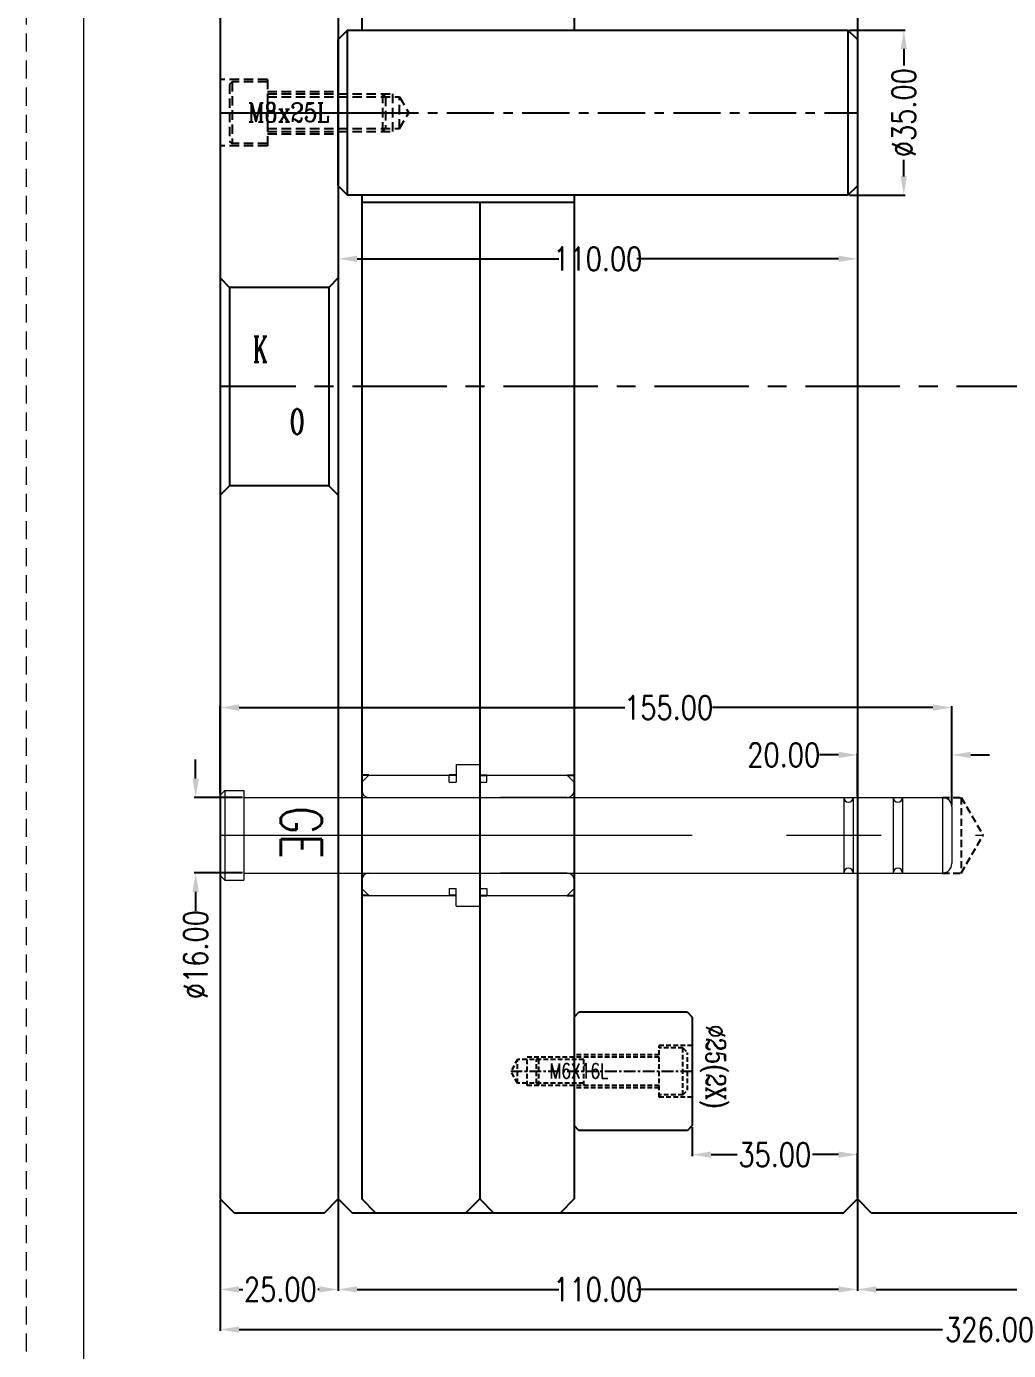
# Model space of a CAD drawing. Header units: millimetres. Extents: x 27300 to 28436, y -21252 to -20448.
# Drawn here: x 27299.7 to 27507.7, y -20873 to -20592.7 of the extents above; entities that cross this region are included whole.
import ezdxf

# ---------------------------------------------------------------- set-up
doc = ezdxf.new("R2010")
doc.units = ezdxf.units.MM
doc.header["$LTSCALE"] = 8
for name, pattern in [('CENTER', [2, 1.25, -0.25, 0.25, -0.25]), ('CENTER2', [1.125, 0.75, -0.125, 0.125, -0.125]), ('DASHED', [0.75, 0.5, -0.25]), ('HIDDEN', [0.375, 0.25, -0.125]), ('HIDDEN2', [0.1875, 0.125, -0.0625])]:
    doc.linetypes.add(name, pattern=pattern)
doc.layers.get('DEFPOINTS').update_dxf_attribs({"color": 6})
for name, color, linetype in [('A', 7, 'Continuous'), ('GE', 214, 'Continuous'), ('Layer3', 3, 'Continuous'), ('SCREW', 52, 'HIDDEN'), ('SP', 3, 'Continuous')]:
    doc.layers.add(name, color=color, linetype=linetype)
doc.layers.add('dim', color=3, linetype='Continuous', lineweight=15)
doc.layers.add('MBOM-ASSIS-LAYER', color=71, linetype='Continuous', lineweight=9)
doc.styles.add('ROMANC', font='RomanC.ttf', dxfattribs={"width": 0.8, "height": 7})
doc.styles.add('ROMANS', font='ROMANS.shx', dxfattribs={"height": 5, "bigfont": 'chineset.shx'})
doc.styles.get("Standard").update_dxf_attribs({"font": 'txt.shx', "width": 0.8, "bigfont": 'chineset.shx'})
doc.styles.add('txt', font='txt.shx', dxfattribs={"width": 0.75, "height": 3.2})
doc.dimstyles.new('ISO-25', dxfattribs={"dimtxt": 5, "dimasz": 4, "dimexe": 0.3, "dimexo": 0.3, "dimtad": 0, "dimzin": 1, "dimdsep": 46, "dimtxsty": 'Standard', "dimcen": 0, "dimclrd": 3, "dimclre": 3, "dimclrt": 3, "dimazin": 0, "dimtfac": 1, "dimtofl": 0, "dimtmove": 0, "dimatfit": 0, "dimfxl": 0, "dimarcsym": 0})

# ---------------------------------------------------------------- blocks, each defined once
blk = doc.blocks.new('*D26346')
at = {"layer": 'DEFPOINTS', "color": 0}
for p in [(27475.71, -20840.93), (27585.71, -20840.93), (27585.71, -20860.11)]:
    blk.add_point(p, dxfattribs=at)
at = {"layer": 'dim', "color": 3, "lineweight": -2}
for p, q in [((27475.71, -20841.23), (27475.71, -20860.41)), ((27585.71, -20841.23), (27585.71, -20860.41)), ((27479.71, -20860.11), (27522.42, -20860.11)), ((27581.71, -20860.11), (27539, -20860.11))]:
    blk.add_line(p, q, dxfattribs=at)
at = {"layer": 'dim', "color": 3}
for points in [[(27479.71, -20859.44), (27479.71, -20860.78), (27475.71, -20860.11)], [(27581.71, -20860.78), (27581.71, -20859.44), (27585.71, -20860.11)]]:
    blk.add_solid(points, dxfattribs=at)
at = {"layer": 'dim', "color": 3, "insert": (27530.71, -20860.11), "char_height": 5, "attachment_point": 5}
blk.add_mtext('110.00', dxfattribs=at)
blk = doc.blocks.new('*D26347')
at = {"layer": 'DEFPOINTS', "color": 0}
for p in [(27365.71, -20840.93), (27475.71, -20840.93), (27475.71, -20860.11)]:
    blk.add_point(p, dxfattribs=at)
at = {"layer": 'dim', "color": 3, "lineweight": -2}
for p, q in [((27365.71, -20841.23), (27365.71, -20860.41)), ((27475.71, -20841.23), (27475.71, -20860.41)), ((27369.71, -20860.11), (27412.42, -20860.11)), ((27471.71, -20860.11), (27429, -20860.11))]:
    blk.add_line(p, q, dxfattribs=at)
at = {"layer": 'dim', "color": 3}
for points in [[(27369.71, -20859.44), (27369.71, -20860.78), (27365.71, -20860.11)], [(27471.71, -20860.78), (27471.71, -20859.44), (27475.71, -20860.11)]]:
    blk.add_solid(points, dxfattribs=at)
at = {"layer": 'dim', "color": 3, "insert": (27420.71, -20860.11), "char_height": 5, "attachment_point": 5}
blk.add_mtext('110.00', dxfattribs=at)
blk = doc.blocks.new('*D26348')
at = {"layer": 'DEFPOINTS', "color": 0}
for p in [(27340.71, -20840.93), (27365.71, -20840.93), (27365.71, -20860.11)]:
    blk.add_point(p, dxfattribs=at)
at = {"layer": 'dim', "color": 3, "lineweight": -2}
for p, q in [((27340.71, -20841.23), (27340.71, -20860.41)), ((27365.71, -20841.23), (27365.71, -20860.41)), ((27344.71, -20860.11), (27345.49, -20860.11)), ((27361.71, -20860.11), (27361.4, -20860.11))]:
    blk.add_line(p, q, dxfattribs=at)
at = {"layer": 'dim', "color": 3}
for points in [[(27344.71, -20859.44), (27344.71, -20860.78), (27340.71, -20860.11)], [(27361.71, -20860.78), (27361.71, -20859.44), (27365.71, -20860.11)]]:
    blk.add_solid(points, dxfattribs=at)
at = {"layer": 'dim', "color": 3, "insert": (27353.45, -20860.11), "char_height": 5, "attachment_point": 5}
blk.add_mtext('25.00', dxfattribs=at)
blk = doc.blocks.new('*D26349')
at = {"layer": 'DEFPOINTS', "color": 0}
for p in [(27340.71, -20840.93), (27666.71, -20840.93), (27666.71, -20868.6)]:
    blk.add_point(p, dxfattribs=at)
at = {"layer": 'dim', "color": 3, "lineweight": -2}
for p, q in [((27340.71, -20841.23), (27340.71, -20868.9)), ((27666.71, -20841.23), (27666.71, -20868.9)), ((27344.71, -20868.6), (27493.75, -20868.6)), ((27662.71, -20868.6), (27513.67, -20868.6))]:
    blk.add_line(p, q, dxfattribs=at)
at = {"layer": 'dim', "color": 3}
for points in [[(27344.71, -20867.94), (27344.71, -20869.27), (27340.71, -20868.6)], [(27662.71, -20869.27), (27662.71, -20867.94), (27666.71, -20868.6)]]:
    blk.add_solid(points, dxfattribs=at)
at = {"layer": 'dim', "color": 3, "insert": (27503.71, -20868.6), "char_height": 5, "attachment_point": 5}
blk.add_mtext('326.00', dxfattribs=at)
blk = doc.blocks.new('*D26604')
at = {"layer": 'DEFPOINTS', "color": 0}
for p in [(27495.71, -20736.91), (27340.71, -20755.43), (27495.71, -20757.93)]:
    blk.add_point(p, dxfattribs=at)
at = {"layer": 'dim', "color": 3, "lineweight": -2}
for p, q in [((27340.71, -20755.13), (27340.71, -20736.61)), ((27344.71, -20736.91), (27426.42, -20736.91)), ((27491.71, -20736.91), (27445, -20736.91)), ((27495.71, -20757.63), (27495.71, -20736.61))]:
    blk.add_line(p, q, dxfattribs=at)
at = {"layer": 'dim', "color": 3}
for points in [[(27344.71, -20736.24), (27344.71, -20737.57), (27340.71, -20736.91)], [(27491.71, -20737.57), (27491.71, -20736.24), (27495.71, -20736.91)]]:
    blk.add_solid(points, dxfattribs=at)
at = {"layer": 'dim', "color": 3, "insert": (27435.71, -20736.91), "char_height": 5, "attachment_point": 5}
blk.add_mtext('155.00', dxfattribs=at)
blk = doc.blocks.new('*D26605')
at = {"layer": 'DEFPOINTS', "color": 0}
for p in [(27345.71, -20755.93), (27335.51, -20771.93), (27345.71, -20771.93)]:
    blk.add_point(p, dxfattribs=at)
at = {"layer": 'dim', "color": 3, "lineweight": -2}
for p, q in [((27335.51, -20751.93), (27335.51, -20747.93)), ((27345.41, -20755.93), (27335.21, -20755.93)), ((27345.41, -20771.93), (27335.21, -20771.93)), ((27335.51, -20775.93), (27335.51, -20779.93))]:
    blk.add_line(p, q, dxfattribs=at)
at = {"layer": 'dim', "color": 3}
for points in [[(27334.85, -20751.93), (27336.18, -20751.93), (27335.51, -20755.93)], [(27336.18, -20775.93), (27334.85, -20775.93), (27335.51, -20771.93)]]:
    blk.add_solid(points, dxfattribs=at)
at = {"layer": 'dim', "color": 3, "insert": (27335.51, -20789.22), "char_height": 5, "attachment_point": 5, "rotation": 90}
blk.add_mtext('%%c16.00', dxfattribs=at)
blk = doc.blocks.new('*D26606')
at = {"layer": 'DEFPOINTS', "color": 0}
for p in [(27475.71, -20746.93), (27475.71, -20755.93), (27495.71, -20757.93)]:
    blk.add_point(p, dxfattribs=at)
at = {"layer": 'dim', "color": 3, "lineweight": -2}
for p, q in [((27471.71, -20746.93), (27467.71, -20746.93)), ((27475.71, -20755.63), (27475.71, -20746.63)), ((27495.71, -20757.63), (27495.71, -20746.63)), ((27499.71, -20746.93), (27503.71, -20746.93))]:
    blk.add_line(p, q, dxfattribs=at)
at = {"layer": 'dim', "color": 3}
for points in [[(27471.71, -20747.6), (27471.71, -20746.26), (27475.71, -20746.93)], [(27499.71, -20746.26), (27499.71, -20747.6), (27495.71, -20746.93)]]:
    blk.add_solid(points, dxfattribs=at)
at = {"layer": 'dim', "color": 3, "insert": (27460.09, -20746.93), "char_height": 5, "attachment_point": 5}
blk.add_mtext('20.00', dxfattribs=at)
blk = doc.blocks.new('*D26946')
at = {"layer": 'DEFPOINTS', "color": 0}
for p in [(27440.71, -20825.43), (27475.71, -20831.57), (27475.71, -20840.93)]:
    blk.add_point(p, dxfattribs=at)
at = {"layer": 'dim', "color": 3, "lineweight": -2}
for p, q in [((27440.71, -20825.73), (27440.71, -20831.87)), ((27444.71, -20831.57), (27450.25, -20831.57)), ((27471.71, -20831.57), (27466.17, -20831.57)), ((27475.71, -20840.63), (27475.71, -20831.27))]:
    blk.add_line(p, q, dxfattribs=at)
at = {"layer": 'dim', "color": 3}
for points in [[(27444.71, -20830.9), (27444.71, -20832.23), (27440.71, -20831.57)], [(27471.71, -20832.23), (27471.71, -20830.9), (27475.71, -20831.57)]]:
    blk.add_solid(points, dxfattribs=at)
at = {"layer": 'dim', "color": 3, "insert": (27458.21, -20831.57), "char_height": 5, "attachment_point": 5}
blk.add_mtext('35.00', dxfattribs=at)
blk = doc.blocks.new('20100617.142056')
at = {"layer": 'MBOM-ASSIS-LAYER', "linetype": 'DASHED'}
blk.add_line((-1189, 0), (-1189, 841), dxfattribs=at)
at = {"layer": 'MBOM-ASSIS-LAYER'}
blk.add_line((-1176.3, 12.7), (-1176.3, 828.3), dxfattribs=at)
blk = doc.blocks.new('*D27047')
at = {"layer": 'DEFPOINTS', "color": 0}
for p in [(27473.71, -20593.43), (27485.54, -20593.43), (27473.71, -20628.43)]:
    blk.add_point(p, dxfattribs=at)
at = {"layer": 'dim', "color": 3, "lineweight": -2}
for p, q in [((27474.01, -20593.43), (27485.84, -20593.43)), ((27485.54, -20597.43), (27485.54, -20600.97)), ((27485.54, -20624.43), (27485.54, -20620.89)), ((27474.01, -20628.43), (27485.84, -20628.43))]:
    blk.add_line(p, q, dxfattribs=at)
at = {"layer": 'dim', "color": 3}
for points in [[(27486.2, -20597.43), (27484.87, -20597.43), (27485.54, -20593.43)], [(27484.87, -20624.43), (27486.2, -20624.43), (27485.54, -20628.43)]]:
    blk.add_solid(points, dxfattribs=at)
at = {"layer": 'dim', "color": 3, "insert": (27485.54, -20610.93), "char_height": 5, "attachment_point": 5, "rotation": 90}
blk.add_mtext('%%c35.00', dxfattribs=at)
blk = doc.blocks.new('*D27048')
at = {"layer": 'DEFPOINTS', "color": 0}
for p in [(27365.71, -20626.43), (27475.71, -20626.43), (27475.71, -20641.88)]:
    blk.add_point(p, dxfattribs=at)
at = {"layer": 'dim', "color": 3, "lineweight": -2}
for p, q in [((27365.71, -20626.73), (27365.71, -20642.18)), ((27475.71, -20626.73), (27475.71, -20642.18)), ((27369.71, -20641.88), (27412.42, -20641.88)), ((27471.71, -20641.88), (27429, -20641.88))]:
    blk.add_line(p, q, dxfattribs=at)
at = {"layer": 'dim', "color": 3}
for points in [[(27369.71, -20641.21), (27369.71, -20642.55), (27365.71, -20641.88)], [(27471.71, -20642.55), (27471.71, -20641.21), (27475.71, -20641.88)]]:
    blk.add_solid(points, dxfattribs=at)
at = {"layer": 'dim', "color": 3, "insert": (27420.71, -20641.88), "char_height": 5, "attachment_point": 5}
blk.add_mtext('110.00', dxfattribs=at)

msp = doc.modelspace()

# ---------------------------------------------------------------- linework, layer by layer
at = {"linetype": 'Continuous'}
for p, q in [((27340.712, -20496.931), (27340.712, -20840.931)), ((27365.712, -20496.931), (27365.712, -20840.931)), ((27370.712, -20547.931), (27370.712, -20593.431)), ((27415.712, -20553.931), (27415.712, -20593.431)), ((27475.712, -20553.931), (27475.712, -20840.931)), ((27370.712, -20628.431), (27370.712, -20840.931)), ((27415.712, -20628.431), (27415.712, -20840.931)), ((27395.712, -20629.931), (27395.712, -20840.931)), ((27343.712, -20843.931), (27340.712, -20840.931)), ((27362.712, -20843.931), (27365.712, -20840.931)), ((27368.712, -20843.931), (27365.712, -20840.931)), ((27373.712, -20843.931), (27370.712, -20840.931)), ((27395.712, -20840.931), (27392.712, -20843.931)), ((27398.712, -20843.931), (27395.712, -20840.931)), ((27415.712, -20840.931), (27412.712, -20843.931)), ((27472.712, -20843.931), (27475.712, -20840.931)), ((27478.712, -20843.931), (27475.712, -20840.931)), ((27362.712, -20843.931), (27343.712, -20843.931)), ((27472.712, -20843.931), (27368.712, -20843.931)), ((27392.712, -20843.931), (27373.712, -20843.931)), ((27412.712, -20843.931), (27398.712, -20843.931)), ((27582.712, -20843.931), (27478.712, -20843.931))]:
    msp.add_line(p, q, dxfattribs=at)
at = {"linetype": 'HIDDEN'}
for p, q in [((27350.712, -20603.931), (27340.712, -20603.931)), ((27350.712, -20603.931), (27350.712, -20617.931)), ((27350.712, -20606.431), (27365.712, -20606.431)), ((27350.712, -20617.931), (27340.712, -20617.931)), ((27350.712, -20615.431), (27365.712, -20615.431))]:
    msp.add_line(p, q, dxfattribs=at)
msp.add_line((27415.712, -20629.931), (27370.712, -20629.931))
at = {"color": 8, "linetype": 'Continuous'}
for p, q in [((27340.712, -20645.931), (27342.712, -20647.931)), ((27365.712, -20645.931), (27363.712, -20647.931)), ((27342.712, -20647.931), (27342.712, -20689.931)), ((27363.712, -20647.931), (27342.712, -20647.931)), ((27363.712, -20647.931), (27363.712, -20689.931)), ((27340.712, -20691.931), (27342.712, -20689.931)), ((27363.712, -20689.931), (27342.712, -20689.931)), ((27365.712, -20691.931), (27363.712, -20689.931))]:
    msp.add_line(p, q, dxfattribs=at)
at = {"linetype": 'CENTER', "ltscale": 2}
msp.add_line((27676.712, -20668.931), (27340.712, -20668.931), dxfattribs=at)
at = {"linetype": 'HIDDEN', "ltscale": 0.75}
for p, q in [((27493.712, -20755.931), (27497.712, -20755.931)), ((27497.712, -20755.931), (27497.712, -20771.931)), ((27497.712, -20755.931), (27502.331, -20763.931)), ((27497.712, -20771.931), (27502.331, -20763.931)), ((27493.712, -20771.931), (27497.712, -20771.931))]:
    msp.add_line(p, q, dxfattribs=at)
at = {"layer": 'A'}
for p, q in [((27372.212, -20751.181), (27370.712, -20751.181)), ((27390.712, -20751.181), (27389.212, -20751.181)), ((27395.712, -20751.181), (27397.212, -20751.181)), ((27414.212, -20751.181), (27415.712, -20751.181)), ((27372.212, -20776.681), (27370.712, -20776.681)), ((27390.712, -20776.681), (27389.212, -20776.681)), ((27395.712, -20776.681), (27397.212, -20776.681)), ((27414.212, -20776.681), (27415.712, -20776.681))]:
    msp.add_line(p, q, dxfattribs=at)
at = {"layer": 'GE', "lineweight": 13}
for p, q in [((27390.712, -20748.931), (27395.712, -20748.931)), ((27390.712, -20748.931), (27390.712, -20752.681)), ((27395.712, -20748.931), (27395.712, -20752.681)), ((27370.712, -20752.681), (27372.212, -20751.181)), ((27372.212, -20751.181), (27389.212, -20751.181)), ((27389.212, -20752.681), (27389.212, -20751.181)), ((27397.212, -20751.181), (27414.212, -20751.181)), ((27397.212, -20752.681), (27397.212, -20751.181)), ((27415.712, -20752.681), (27414.212, -20751.181)), ((27340.712, -20755.431), (27341.712, -20754.431)), ((27341.712, -20754.431), (27341.712, -20773.431)), ((27341.712, -20754.431), (27345.712, -20754.431)), ((27345.712, -20754.431), (27345.712, -20773.431)), ((27370.712, -20755.931), (27370.712, -20752.681)), ((27389.212, -20752.681), (27390.712, -20752.681)), ((27395.712, -20752.681), (27397.212, -20752.681)), ((27415.712, -20755.931), (27415.712, -20752.681)), ((27340.712, -20755.431), (27340.712, -20772.431)), ((27345.712, -20755.931), (27493.712, -20755.931)), ((27414.212, -20755.931), (27400.082, -20755.931)), ((27472.797, -20755.931), (27472.797, -20771.931)), ((27474.797, -20755.931), (27474.797, -20771.931)), ((27483.288, -20755.931), (27483.288, -20771.931)), ((27485.288, -20755.931), (27485.288, -20771.931)), ((27493.712, -20755.931), (27493.712, -20771.931)), ((27495.712, -20757.931), (27495.712, -20769.931)), ((27345.712, -20771.931), (27493.712, -20771.931)), ((27370.712, -20771.931), (27370.712, -20775.181)), ((27414.212, -20771.931), (27400.082, -20771.931)), ((27415.712, -20771.931), (27415.712, -20775.181)), ((27341.712, -20773.431), (27340.712, -20772.431)), ((27341.712, -20773.431), (27345.712, -20773.431)), ((27370.712, -20775.181), (27372.212, -20776.681)), ((27372.212, -20776.681), (27389.212, -20776.681)), ((27389.212, -20775.181), (27390.712, -20775.181)), ((27389.212, -20775.181), (27389.212, -20776.681)), ((27390.712, -20778.931), (27390.712, -20775.181)), ((27395.712, -20778.931), (27395.712, -20775.181)), ((27395.712, -20775.181), (27397.212, -20775.181)), ((27397.212, -20775.181), (27397.212, -20776.681)), ((27397.212, -20776.681), (27414.212, -20776.681)), ((27415.712, -20775.181), (27414.212, -20776.681)), ((27390.712, -20778.931), (27395.712, -20778.931))]:
    msp.add_line(p, q, dxfattribs=at)
at = {"layer": 'GE', "linetype": 'HIDDEN2', "lineweight": 13}
for p, q in [((27370.712, -20771.931), (27370.712, -20755.931)), ((27415.712, -20771.931), (27415.712, -20755.931))]:
    msp.add_line(p, q, dxfattribs=at)
at = {"layer": 'GE', "linetype": 'CENTER', "lineweight": 13, "ltscale": 10}
msp.add_line((27340.712, -20763.931), (27502.331, -20763.931), dxfattribs=at)
at = {"layer": 'GE', "lineweight": 13}
for centre, radius, start, end in [((27372.212, -20754.431), 1.5, 180, 270), ((27414.212, -20754.431), 1.5, 270, 0), ((27473.797, -20755.931), 1, 180, 0), ((27484.288, -20755.931), 1, 180, 0), ((27493.712, -20757.931), 2, 0, 90), ((27372.212, -20773.431), 1.5, 90, 180), ((27414.212, -20773.431), 1.5, 0, 90), ((27473.797, -20771.931), 1, 0, 180), ((27484.288, -20771.931), 1, 0, 180), ((27493.712, -20769.931), 2, 270, 0)]:
    msp.add_arc(centre, radius, start, end, dxfattribs=at)
at = {"layer": 'SCREW'}
for p, q in [((27343.212, -20604.431), (27342.712, -20604.931)), ((27342.712, -20604.931), (27342.712, -20616.931)), ((27343.212, -20604.431), (27343.212, -20617.431)), ((27350.712, -20604.431), (27343.212, -20604.431)), ((27350.712, -20606.931), (27377.212, -20606.931)), ((27350.712, -20607.556), (27378.712, -20607.556)), ((27375.087, -20606.931), (27375.087, -20614.931)), ((27375.712, -20607.556), (27375.087, -20606.931)), ((27375.712, -20607.556), (27375.712, -20614.306)), ((27377.212, -20606.931), (27377.212, -20614.931)), ((27378.712, -20607.556), (27380.66, -20610.931)), ((27378.712, -20614.306), (27378.712, -20607.556)), ((27378.712, -20614.306), (27380.66, -20610.931)), ((27350.712, -20614.306), (27378.712, -20614.306)), ((27350.712, -20614.931), (27377.212, -20614.931)), ((27375.712, -20614.306), (27375.087, -20614.931)), ((27343.212, -20617.431), (27342.712, -20616.931)), ((27350.712, -20617.431), (27343.212, -20617.431))]:
    msp.add_line(p, q, dxfattribs=at)
at = {"layer": 'SCREW', "linetype": 'CENTER2', "ltscale": 10}
msp.add_line((27340.712, -20610.931), (27380.66, -20610.931), dxfattribs=at)
at = {"layer": 'SCREW', "linetype": 'HIDDEN2'}
for p, q in [((27433.712, -20819.431), (27433.712, -20808.431)), ((27440.712, -20808.431), (27433.712, -20808.431)), ((27403.712, -20811.431), (27402.268, -20813.931)), ((27403.712, -20816.431), (27403.712, -20811.431)), ((27417.712, -20811.431), (27403.712, -20811.431)), ((27433.712, -20810.931), (27405.712, -20810.931)), ((27405.712, -20816.931), (27405.712, -20810.931)), ((27407.712, -20811.431), (27408.212, -20810.931)), ((27407.712, -20816.431), (27407.712, -20811.431)), ((27408.212, -20816.931), (27408.212, -20810.931)), ((27433.712, -20810.431), (27415.712, -20810.431)), ((27417.712, -20816.931), (27417.712, -20810.931)), ((27438.712, -20808.931), (27433.712, -20808.931)), ((27438.712, -20818.931), (27438.712, -20808.931)), ((27438.712, -20808.931), (27439.712, -20809.931)), ((27439.712, -20817.931), (27439.712, -20809.931)), ((27403.712, -20816.431), (27402.268, -20813.931)), ((27417.712, -20816.431), (27403.712, -20816.431)), ((27433.712, -20816.931), (27405.712, -20816.931)), ((27407.712, -20816.431), (27408.212, -20816.931)), ((27433.712, -20817.431), (27415.712, -20817.431)), ((27438.712, -20818.931), (27433.712, -20818.931)), ((27440.712, -20819.431), (27433.712, -20819.431)), ((27438.712, -20818.931), (27439.712, -20817.931))]:
    msp.add_line(p, q, dxfattribs=at)
at = {"layer": 'SCREW', "linetype": 'CENTER', "ltscale": 0.25}
msp.add_line((27440.712, -20813.931), (27402.268, -20813.931), dxfattribs=at)
at = {"layer": 'SP'}
for p, q in [((27367.712, -20593.431), (27365.712, -20595.431)), ((27365.712, -20626.431), (27365.712, -20595.431)), ((27367.712, -20593.431), (27473.712, -20593.431)), ((27367.712, -20628.431), (27367.712, -20593.431)), ((27473.712, -20593.431), (27473.712, -20628.431)), ((27475.712, -20595.431), (27473.712, -20593.431)), ((27475.712, -20595.431), (27475.712, -20626.431)), ((27365.712, -20626.431), (27367.712, -20628.431)), ((27473.712, -20628.431), (27367.712, -20628.431)), ((27473.712, -20628.431), (27475.712, -20626.431))]:
    msp.add_line(p, q, dxfattribs=at)
at = {"layer": 'SP', "linetype": 'CENTER'}
msp.add_line((27340.712, -20610.931), (27475.712, -20610.931), dxfattribs=at)
at = {"layer": 'SP', "color": 145}
for p, q in [((27415.712, -20802.431), (27416.712, -20801.431)), ((27415.712, -20802.431), (27415.712, -20825.431)), ((27439.712, -20801.431), (27416.712, -20801.431)), ((27439.712, -20801.431), (27440.712, -20802.431)), ((27440.712, -20802.431), (27440.712, -20825.431)), ((27416.712, -20826.431), (27415.712, -20825.431)), ((27440.712, -20825.431), (27439.712, -20826.431)), ((27439.712, -20826.431), (27416.712, -20826.431))]:
    msp.add_line(p, q, dxfattribs=at)

# ---------------------------------------------------------------- block references
at = {"layer": 'MBOM-ASSIS-LAYER', "xscale": 0.9558652676625827, "yscale": 0.9558652676625827, "zscale": 0.9558652676625827}
msp.add_blockref('20100617.142056', (28436.188, -21251.797), dxfattribs=at)

# ---------------------------------------------------------------- texts
at = {"color": 8, "linetype": 'Continuous', "style": 'ROMANC', "width": 0.6}
for s, p in [('K', (27347.641, -20663.75)), ('O', (27355.485, -20679.049))]:
    msp.add_text(s, height=5.4, dxfattribs=at).set_placement(p)
at = {"layer": 'dim', "style": 'ROMANC', "width": 0.8}
msp.add_text('M8x25L', height=4.0648, dxfattribs=at).set_placement((27346.58, -20612.899))
msp.add_text('%%C25(2X)', height=4.0648, rotation=990, dxfattribs=at).set_placement((27443.65, -20804.076))
at = {"layer": 'GE', "lineweight": 13, "style": 'ROMANS', "width": 0.75}
msp.add_text('GE', height=8.6854, rotation=270, dxfattribs=at).set_placement((27353.545, -20757.756))
at = {"layer": 'Layer3', "style": 'txt', "width": 0.75}
msp.add_text('M6X16L', height=3.2, dxfattribs=at).set_placement((27410.516, -20815.438))

# ---------------------------------------------------------------- dimensions: what is measured, and where the dimension line sits
at = {"layer": 'dim'}
for base, p1, p2, picture, middle in [((27485.536, -20593.431), (27473.712, -20628.431), (27473.712, -20593.431), '*D27047', (27485.536, -20610.931)), ((27335.514, -20771.931), (27345.712, -20755.931), (27345.712, -20771.931), '*D26605', (27335.514, -20789.222))]:
    dim = msp.add_linear_dim(base=base, p1=p1, p2=p2, angle=90, text='%%c<>', dimstyle='ISO-25', dxfattribs=at)
    dim.commit()
    dim.dimension.update_dxf_attribs({"geometry": picture, "text_midpoint": middle})
for base, p1, p2, picture, middle in [((27475.712, -20641.879), (27365.712, -20626.431), (27475.712, -20626.431), '*D27048', (27420.712, -20641.879)), ((27475.712, -20746.93), (27495.712, -20757.931), (27475.712, -20755.931), '*D26606', (27460.087, -20746.93)), ((27475.712, -20831.565), (27440.712, -20825.431), (27475.712, -20840.931), '*D26946', (27458.212, -20831.565)), ((27475.712, -20860.109), (27365.712, -20840.931), (27475.712, -20840.931), '*D26347', (27420.712, -20860.109)), ((27585.712, -20860.109), (27475.712, -20840.931), (27585.712, -20840.931), '*D26346', (27530.712, -20860.109))]:
    dim = msp.add_linear_dim(base=base, p1=p1, p2=p2, dimstyle='ISO-25', dxfattribs=at)
    dim.commit()
    dim.dimension.update_dxf_attribs({"geometry": picture, "text_midpoint": middle})
for base, p1, p2, picture, middle in [((27495.712, -20736.907), (27340.712, -20755.431), (27495.712, -20757.931), '*D26604', (27435.712, -20736.907)), ((27365.712, -20860.109), (27340.712, -20840.931), (27365.712, -20840.931), '*D26348', (27353.446, -20860.109)), ((27666.712, -20868.605), (27340.712, -20840.931), (27666.712, -20840.931), '*D26349', (27503.712, -20868.605))]:
    dim = msp.add_linear_dim(base=base, p1=p1, p2=p2, dimstyle='ISO-25', dxfattribs=at)
    dim.commit()
    dim.dimension.update_dxf_attribs({"geometry": picture, "text_midpoint": middle, "dimtype": 160})

doc.saveas('drawing.dxf')
